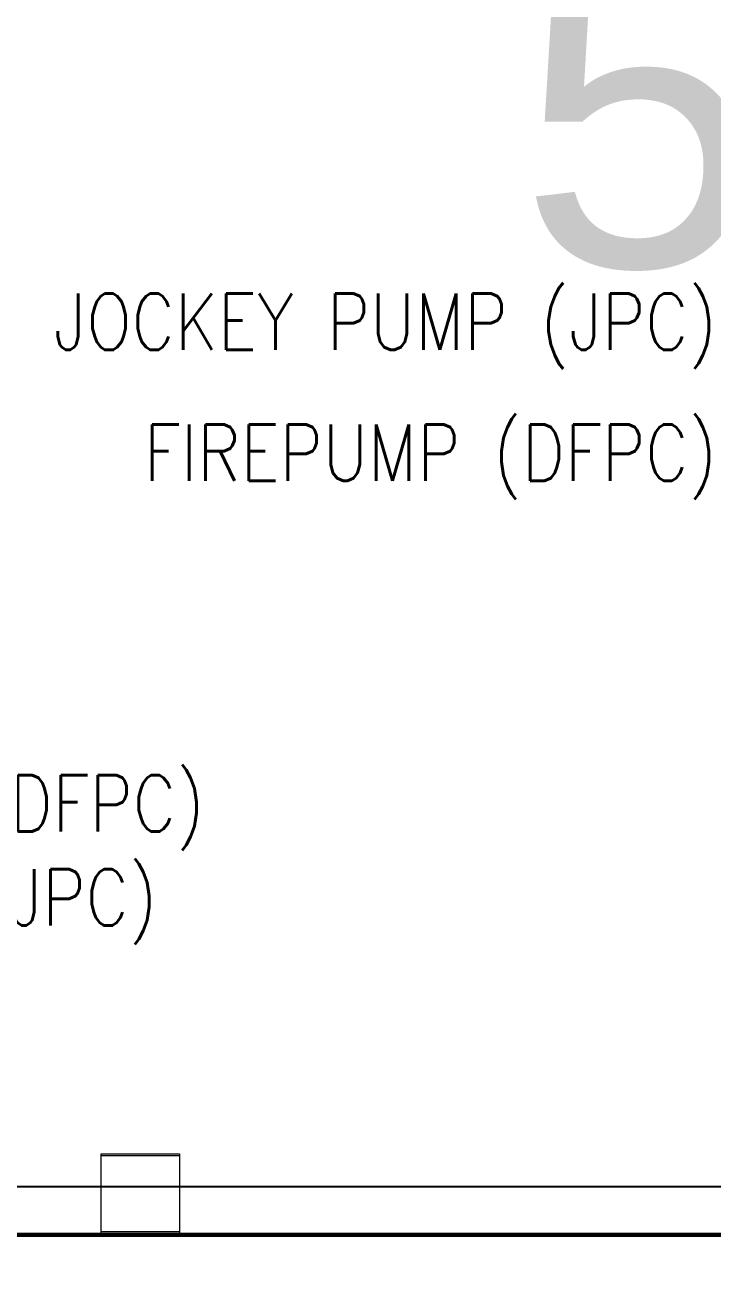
# Model space of a CAD drawing. Header units: inches. Extents: x 30871 to 1364211, y -265788 to 330728.
# Drawn here: x 180216 to 182412, y 235010 to 239003 of the extents above; entities that cross this region are included whole.
import ezdxf
from ezdxf.enums import TextEntityAlignment as Align

# ---------------------------------------------------------------- set-up
doc = ezdxf.new("R2010")
doc.units = ezdxf.units.IN
doc.header["$MEASUREMENT"] = 0
doc.layers.add('A-_ANOTCOLMN_D-', color=3, linetype='Continuous', lineweight=0)
doc.layers.add('A-WALL', color=7, linetype='Continuous')
doc.layers.add('Anno-Text', color=3, linetype='Continuous')
doc.layers.add('AREA-HID', color=7, linetype='Continuous', plot=False)
doc.styles.add('e110', font='romans.shx', dxfattribs={"width": 0.85, "height": 250})
doc.styles.add('SHELL_TBLK - A3$0$JTC URA$0$Standard', font='arial.ttf')

msp = doc.modelspace()

# ---------------------------------------------------------------- linework, layer by layer
at = {"layer": 'A-_ANOTCOLMN_D-', "elevation": 0}
for points in [[(180458.575, 235150.033), (180458.575, 235400.033), (180708.575, 235400.033), (180708.575, 235150.033)], [(180458.575, 235143.928), (180458.575, 235393.928), (180708.575, 235393.928), (180708.575, 235143.928)]]:
    msp.add_lwpolyline(points, close=True, dxfattribs=at)
at = {"layer": 'A-WALL', "elevation": 0}
msp.add_lwpolyline([(175708.575, 235294.355), (175708.575, 235144.355), (185458.575, 235144.355), (185458.575, 235294.355)], close=True, dxfattribs=at)
msp.add_lwpolyline([(186083.575, 234548.456), (186083.575, 235136.246), (173583.575, 235136.246), (173583.575, 234236.246), (175483.575, 234236.246)], dxfattribs=at)
at = {"layer": 'AREA-HID', "elevation": 0}
msp.add_lwpolyline([(180058.575, 242143.928), (185758.575, 242143.928), (185758.575, 235143.928), (175658.575, 235143.928), (175658.575, 237943.928), (179858.575, 237943.928), (179858.575, 242143.928)], dxfattribs=at)

# ---------------------------------------------------------------- texts
at = {"layer": 'Anno-Text', "style": 'e110', "width": 0.85}
for s, p in [('JOCKEY PUMP (JPC)', (182425.115, 238055.909, 0)), ('FIREPUMP (DFPC)', (182425.115, 237638.419, 0))]:
    msp.add_text(s, height=180, dxfattribs=at).set_placement(p, align=Align.MIDDLE_RIGHT)
for s, p in [('EFMCC(DFPC)', (179399.365, 236518.175)), ('EFMCC(JPC)', (179399.365, 236218.175))]:
    msp.add_text(s, height=180, dxfattribs=at).set_placement(p, align=Align.MIDDLE_LEFT)
at = {"layer": 'AREA-HID', "style": 'SHELL_TBLK - A3$0$JTC URA$0$Standard'}
msp.add_text('52', height=1000, dxfattribs=at).set_placement((181790.935, 238232.26, 0))

doc.saveas('drawing.dxf')
